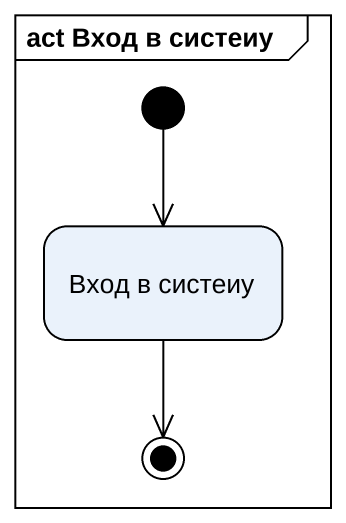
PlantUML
@startuml
mainframe act Вход в систеиу
hide empty description
state "Вход в систеиу" as Вход_в_систеиу
[*] --> Вход_в_систеиу
Вход_в_систеиу --> [*]
@enduml
